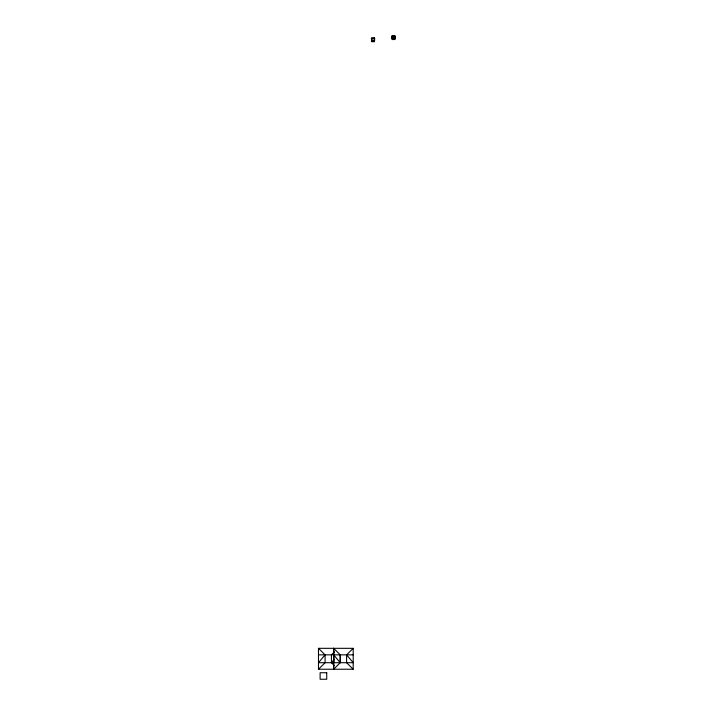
<?xml version="1.0" encoding="UTF-8"?>
<svg xmlns="http://www.w3.org/2000/svg" width="715" height="715" viewBox="0 0 715 715"><rect width="100%" height="100%" fill="white"/><g stroke="black" fill="none" stroke-linecap="round" stroke-linejoin="round"><path stroke-width="1.07" d="M392.946 36.545L394.072 36.617L392.919 36.537L393.116 37.877L393.902 37.877L393.849 36.143M353.201 648.326L346.605 654.842L346.587 662.707L353.201 669.231L353.201 648.326L318.479 648.326L318.479 669.231L353.201 669.231M393.742 37.734C393.831 35.428 393.751 38.842 393.053 36.545M393.965 37.689L393.974 36.545M393.983 36.286L394.126 36.894M374.311 40.764L374.311 37.895L371.443 38.315L371.863 41.676L374.311 41.676L374.723 38.315L371.443 38.315L371.863 40.764M394.752 38.619L394.752 35.75L391.883 36.17L392.294 39.531L394.752 39.531L395.163 36.17L391.883 36.17L392.294 38.619M393.965 36.867L393.036 36.644L393.089 37.591M392.964 36.921L393.768 37.85M393.563 37.234L392.946 36.778M393.456 37.198L392.937 37.582M334.379 665.611L331.447 662.707L334.084 659.561M318.479 648.326L325.075 654.842L318.479 662.707L353.201 662.707L346.605 654.842M333.637 669.231L340.224 662.707L340.242 654.842L333.637 648.326L333.637 669.231L333.637 648.326L333.637 662.707L333.655 654.842L340.224 662.707L340.224 654.842M334.37 651.946L331.438 654.842L331.447 662.707M318.479 669.231L325.093 662.707L325.075 654.842M393.983 36.697L394.036 37.698M393.366 36.268L393.777 36.376M391.883 38.619L395.163 38.619M371.443 40.764L374.723 40.764M318.479 654.842L353.201 654.842M394.752 35.75L394.752 39.531M392.294 35.75L392.294 39.531M374.311 37.895L374.311 41.676M371.863 37.895L371.863 41.676M326.728 672.735L320.114 672.735L320.132 679.25L326.728 679.25L326.728 672.735"/></g></svg>
